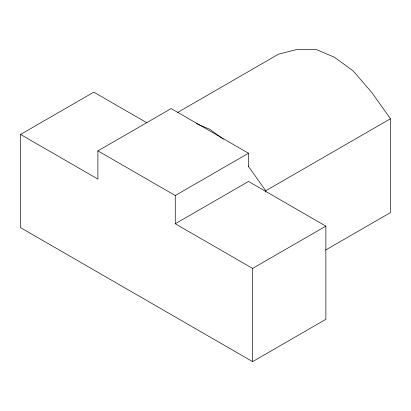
<?xml version="1.0" encoding="UTF-8"?>
<svg xmlns="http://www.w3.org/2000/svg" width="411" height="411" viewBox="0 0 411 411"><rect width="100%" height="100%" fill="white"/><g stroke="black" fill="none" stroke-linecap="round" stroke-linejoin="round"><path stroke-width="0.62" d="M20.55 134.443L97.905 179.104L97.905 150.873L175.256 195.528L175.256 223.764L248.511 181.472L325.866 226.127L325.866 319.332L252.611 361.629L20.55 227.648L20.55 134.443L93.806 92.151L146.85 122.776M97.905 150.873L171.161 108.576L248.511 153.236L248.511 166.712M177.675 112.409L278.555 54.165L297.204 49.407L315.853 49.371L334.503 57.273L353.152 70.908L371.801 92.475L390.45 118.764L390.45 212.605L325.599 250.047M175.256 195.528L248.511 153.236M265.732 192.045L265.732 190.766L390.45 118.764M175.256 223.764L252.611 268.424L325.866 226.127M196.381 123.598L209.785 129.275L223.255 139.124M248.182 166.023L265.732 190.766M252.611 268.424L252.611 361.629"/></g></svg>
